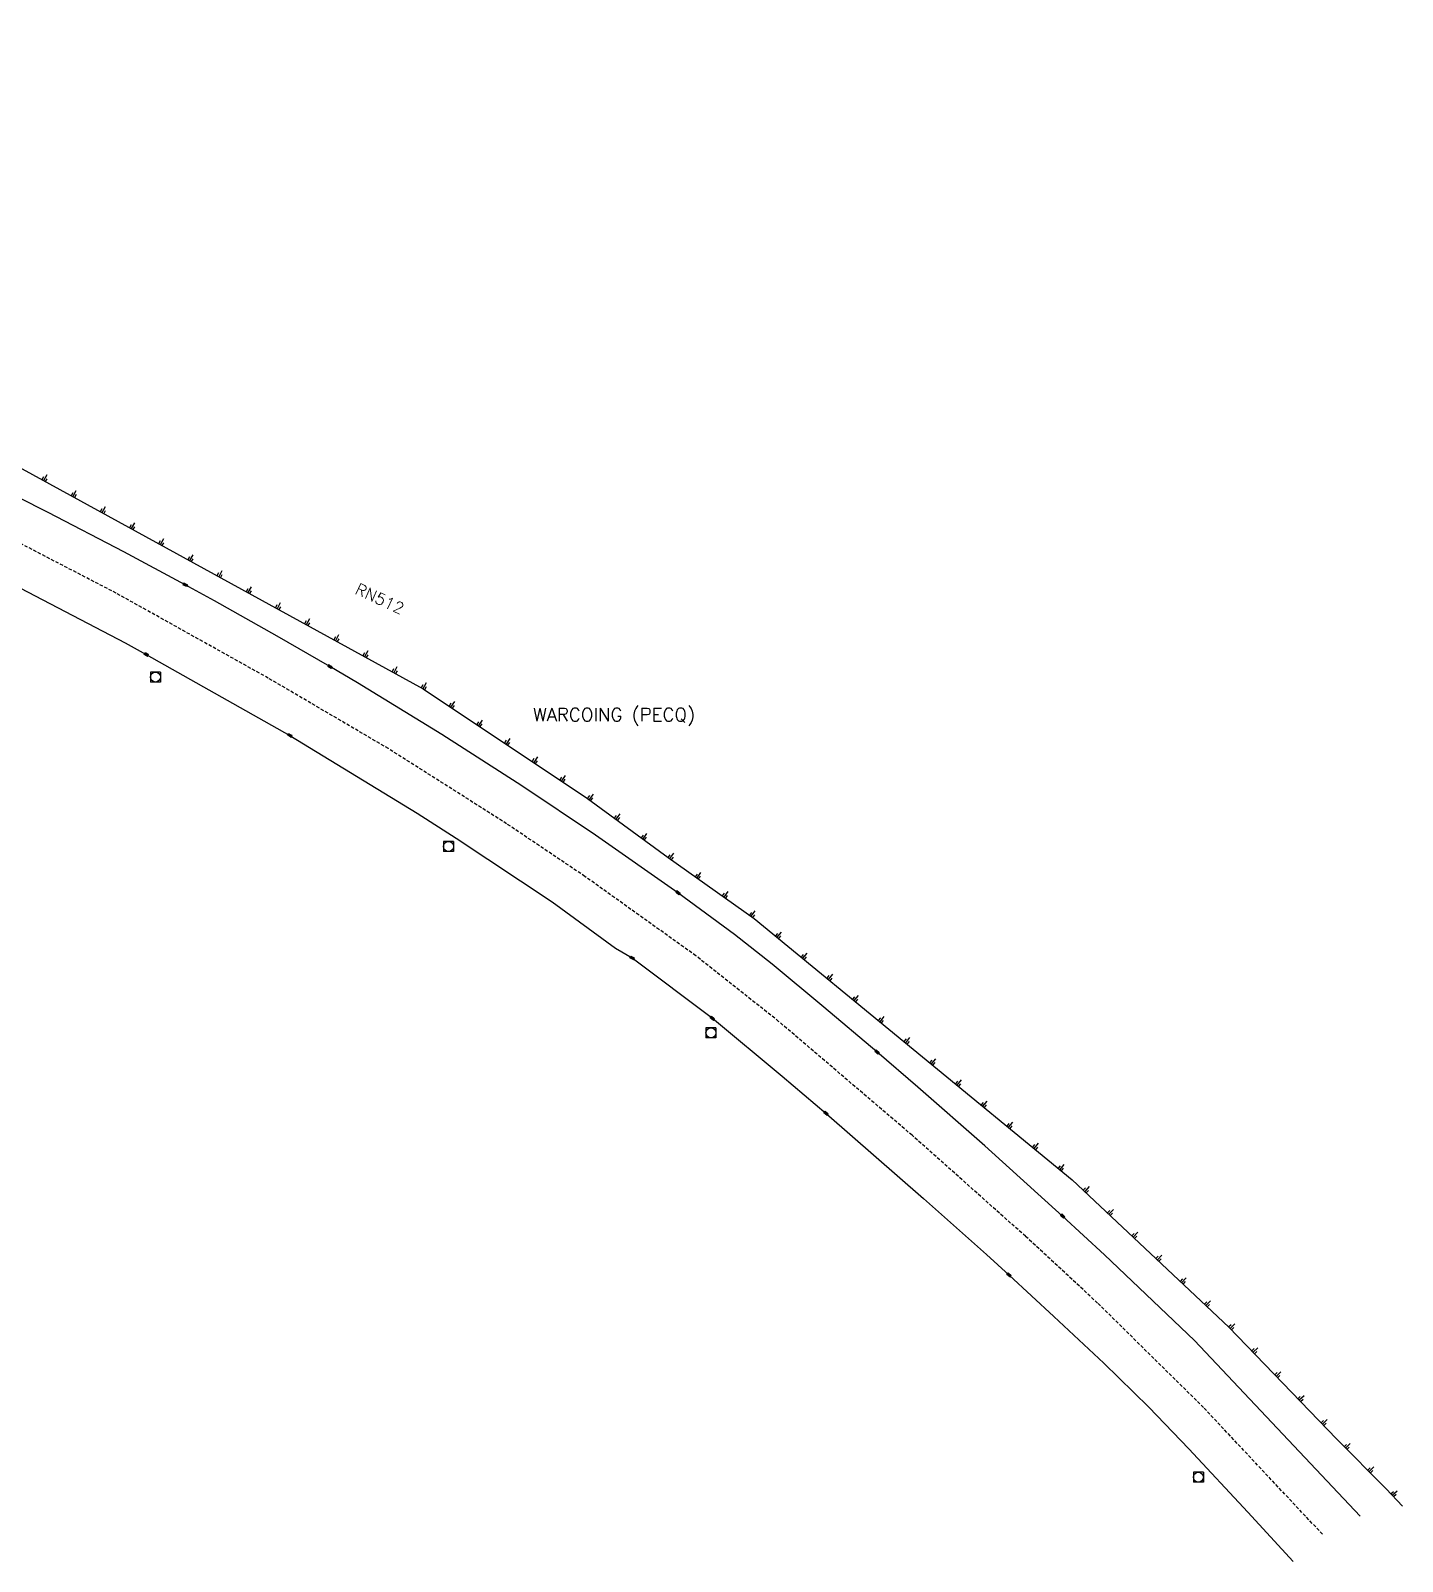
# Model space of a CAD drawing. Header units: millimetres. Extents: x 76000 to 76994, y 157002 to 158000.
# Drawn here: x 76496.7 to 76702.7, y 157136.2 to 157366.3 of the extents above; entities that cross this region are included whole.
import ezdxf
from ezdxf.enums import TextEntityAlignment as Align

# ---------------------------------------------------------------- set-up
doc = ezdxf.new("R2010")
doc.units = ezdxf.units.MM
doc.linetypes.add('DASHED', pattern=[0.75, 0.5, -0.25])
doc.layers.get('0').update_dxf_attribs({"linetype": 'CONTINUOUS'})
for name, color, linetype in [('W0001', 6, 'DASHED'), ('W0008', 7, 'CONTINUOUS'), ('W0211', 2, 'CONTINUOUS'), ('W0400', 7, 'CONTINUOUS'), ('W0420', 7, 'CONTINUOUS'), ('W0980', 7, 'CONTINUOUS'), ('W0989', 7, 'CONTINUOUS')]:
    doc.layers.add(name, color=color, linetype=linetype)
doc.styles.get("Standard").update_dxf_attribs({"font": 'romans.shx', "width": 0.85})

# ---------------------------------------------------------------- blocks, each defined once
blk = doc.blocks.new('T400')
for p, q in [((-0.15, 0.3), (0.15, 0.3)), ((-0.15, -0.25), (-0.15, 0.3)), ((-0.15, 0.15), (0.15, 0.15)), ((-0.15, 0), (0.15, 0)), ((0.15, 0.3), (0.15, -0.25)), ((-0.15, -0.15), (0.15, -0.15)), ((-0.15, -0.25), (-0.15, -0.3)), ((-0.15, -0.3), (0.15, -0.3)), ((0.15, -0.3), (0.15, -0.25))]:
    blk.add_line(p, q)
blk = doc.blocks.new('T420')
for p, q in [((0.75, 0.75), (-0.75, 0.75)), ((-0.75, 0.75), (-0.75, -0.75)), ((0.75, 0.75), (0.75, -0.75)), ((0.75, -0.75), (-0.75, -0.75))]:
    blk.add_line(p, q)
blk.add_ellipse((0, 0), major_axis=(-0.53, 0.53), ratio=1, start_param=3.926991, end_param=10.210176)
blk = doc.blocks.new('t211o')
at = {"color": 0, "linetype": 'Continuous'}
for p, q in [((-0.29, 0.5), (-0.29, 0)), ((0, 1), (0, 0)), ((0.29, 0.5), (0.29, 0))]:
    blk.add_line(p, q, dxfattribs=at)

msp = doc.modelspace()

# ---------------------------------------------------------------- linework, layer by layer
at = {"layer": 'W0001'}
msp.add_lwpolyline([(76690.75, 157140.32), (76687.15, 157144.13), (76672.86, 157159.38), (76656.96, 157175.06), (76646.12, 157185.1), (76629.08, 157200.28), (76609.03, 157217.4), (76596.6, 157227.25), (76579.93, 157239.18), (76568.17, 157247.1), (76550.4, 157258.39), (76532.36, 157268.99), (76509.52, 157281.75), (76491.86, 157290.92)], dxfattribs=at)
at = {"layer": 'W0008'}
for points in [[(76696.4, 157143.02), (76671.49, 157169.44), (76657.97, 157182.33), (76651.7, 157188.12), (76639.99, 157198.68), (76629.93, 157207.52), (76623.81, 157212.8), (76615.84, 157219.55), (76608.05, 157226), (76602.4, 157230.43), (76593.91, 157236.74), (76581.51, 157245.4), (76570.45, 157252.78), (76558.45, 157260.5), (76545.76, 157268.26), (76541.62, 157270.73), (76533.7, 157275.28), (76524.28, 157280.61), (76519.87, 157283.02), (76510.64, 157287.96), (76499.29, 157293.86), (76486.07, 157300.55)], [(76492.84, 157283.72), (76510.86, 157274.27), (76514.04, 157272.55), (76535.61, 157260.38), (76554.75, 157248.71), (76560.6, 157244.95), (76575.01, 157235.35), (76584.55, 157228.39), (76587.03, 157226.93), (76599.08, 157217.86), (76609.57, 157209.16), (76616.17, 157203.57), (76630.81, 157190.8), (76640.24, 157182.35), (76643.66, 157179.27), (76650.4, 157173.06), (76657.88, 157166.01), (76664.64, 157159.4), (76670.66, 157153.17), (76679.54, 157143.63), (76686.33, 157136.24)]]:
    msp.add_lwpolyline(points, dxfattribs=at)
at = {"layer": 'W0211'}
msp.add_lwpolyline([(76256.85, 157366.3), (76263.56, 157365.59), (76304.33, 157359.23), (76319.69, 157357), (76347.69, 157351.73), (76363.11, 157348.05), (76394.56, 157339.94), (76410.74, 157334.75), (76433.16, 157327.37), (76443.07, 157323.7), (76465.42, 157314.74), (76488.12, 157304.42), (76555.65, 157267.37), (76580.34, 157250.91), (76592.42, 157242.02), (76605.35, 157232.86), (76653.15, 157193.57), (76676.68, 157171.42), (76692.83, 157154.66), (76700.29, 157147.15), (76702.74, 157144.52)], dxfattribs=at)

# ---------------------------------------------------------------- block references
for p, rotation in [((76498.61, 157298.66), 331.2473003726595), ((76502.99, 157296.26), 331.2473003726595), ((76507.38, 157293.85), 331.2473003726595), ((76511.76, 157291.45), 331.2473003726595), ((76516.14, 157289.04), 331.2473003726595), ((76520.53, 157286.64), 331.2473003726595), ((76524.91, 157284.23), 331.2473003726595), ((76529.29, 157281.83), 331.2473003726595), ((76533.68, 157279.42), 331.2473003726595), ((76538.06, 157277.02), 331.2473003726595), ((76542.45, 157274.61), 331.2473003726595), ((76546.83, 157272.21), 331.2473003726595), ((76551.21, 157269.8), 331.2473003726595), ((76555.6, 157267.39), 331.2473003726595), ((76559.76, 157264.63), 326.3281360570497), ((76563.92, 157261.86), 326.3281360570497), ((76568.08, 157259.08), 326.3281360570497), ((76572.24, 157256.31), 326.3281360570497), ((76576.4, 157253.54), 326.3281360570497), ((76580.56, 157250.76), 323.6191074734854), ((76584.58, 157247.79), 323.6191074734854), ((76588.61, 157244.83), 323.6191074734854), ((76592.64, 157241.86), 324.6940390357346), ((76596.72, 157238.97), 324.6940390357346), ((76600.8, 157236.08), 324.6940390357346), ((76604.88, 157233.19), 324.6940390357346), ((76608.77, 157230.05), 320.5823968153315), ((76612.63, 157226.88), 320.5823968153315), ((76616.49, 157223.7), 320.5823968153315), ((76620.35, 157220.53), 320.5823968153315), ((76624.22, 157217.35), 320.5823968153315), ((76628.08, 157214.18), 320.5823968153315), ((76631.94, 157211), 320.5823968153315), ((76635.81, 157207.83), 320.5823968153315), ((76639.67, 157204.65), 320.5823968153315), ((76643.53, 157201.48), 320.5823968153315), ((76647.39, 157198.3), 320.5823968153315), ((76651.26, 157195.13), 320.5823968153315), ((76655.01, 157191.83), 316.7381960347464), ((76658.65, 157188.4), 316.7381960347464), ((76662.29, 157184.97), 316.7381960347464), ((76665.93, 157181.55), 316.7381960347464), ((76669.57, 157178.12), 316.7381960347464), ((76673.21, 157174.69), 316.7381960347464), ((76676.85, 157171.26), 313.9226917335788), ((76680.31, 157167.66), 313.9226917335788), ((76683.78, 157164.05), 313.9226917335788), ((76687.25, 157160.45), 313.9226917335788), ((76690.72, 157156.85), 313.9226917335788), ((76694.21, 157153.27), 314.8085097986578), ((76697.73, 157149.73), 314.8085097986578), ((76701.22, 157146.15), 311.8084909853587)]:
    msp.add_blockref('t211o', p, dxfattribs=dict(at, rotation=rotation))
at = {"layer": 'W0400'}
for p, rotation in [((76519.87, 157283.02), 241.3704376220703), ((76514.04, 157272.55), 61.54257202148432), ((76541.62, 157270.73), 239.1546936035157), ((76535.61, 157260.38), 60.57821655273428), ((76593.91, 157236.74), 233.3857269287109), ((76587.03, 157226.93), 59.6232299804687), ((76599.08, 157217.86), 53.01010131835942), ((76623.81, 157212.8), 229.2104949951172), ((76616.17, 157203.57), 49.74224853515619), ((76651.7, 157188.12), 227.284912109375), ((76643.66, 157179.27), 47.99429321289064)]:
    msp.add_blockref('T400', p, dxfattribs=dict(at, rotation=rotation))
at = {"layer": 'W0420'}
for p in [(76515.41, 157269.15), (76559.44, 157243.69), (76598.87, 157215.68), (76672.09, 157148.89)]:
    msp.add_blockref('T420', p, dxfattribs=at)

# ---------------------------------------------------------------- texts
at = {"layer": 'W0980'}
msp.add_text('WARCOING (PECQ)', height=2, dxfattribs=at).set_placement((76584.3, 157263.35), align=Align.MIDDLE)
at = {"layer": 'W0989'}
msp.add_text('RN512', height=1.75, rotation=335.1148, dxfattribs=at).set_placement((76549.12, 157280.92), align=Align.MIDDLE)

doc.saveas('drawing.dxf')
